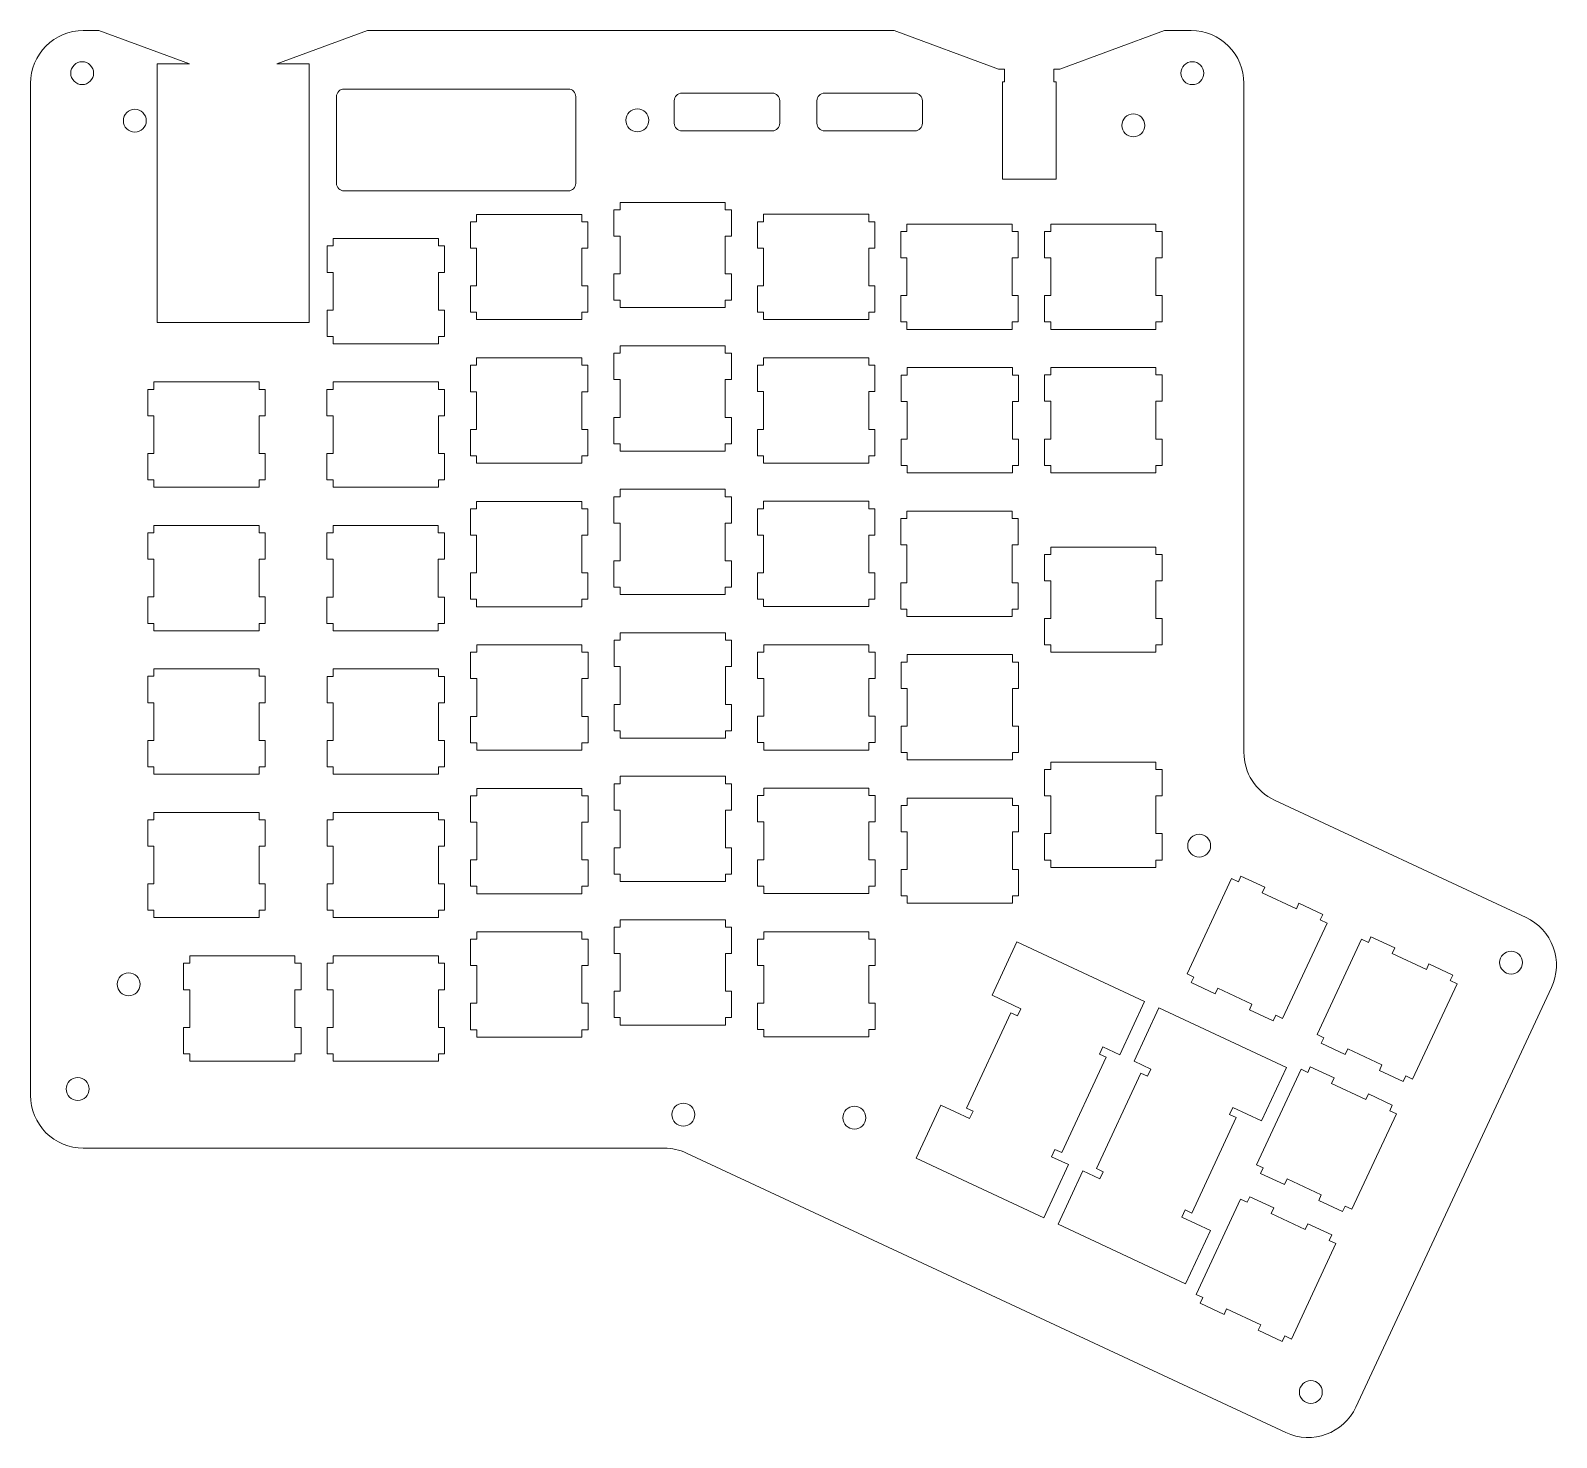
# Model space of a CAD drawing. Header units: millimetres. Extents: x 5 to 208, y 5 to 191.
import ezdxf

# ---------------------------------------------------------------- set-up
doc = ezdxf.new("R2010")
doc.units = ezdxf.units.MM
doc.layers.add('Cut', color=22, linetype='Continuous', lineweight=0, true_color=0xde3535)

msp = doc.modelspace()

# ---------------------------------------------------------------- linework, layer by layer
at = {"layer": 'Cut', "lineweight": 0}
for points in [[(170.31, 89.3, -0.291482), (166.27, 95.64), (166.27, 184.43, 0.414214), (159.27, 191.43), (155.73, 191.43), (141.85, 186.32), (141.05, 186.32), (141.05, 184.62), (141.35, 184.62), (141.35, 171.72), (134.2, 171.72), (134.2, 184.62), (134.5, 184.62), (134.5, 186.32), (133.7, 186.32), (119.82, 191.43), (49.94, 191.43), (37.9, 187), (42.18, 187), (42.18, 152.7), (22, 152.7), (22, 187), (26.28, 187), (14.24, 191.43), (12.18, 191.43, 0.414214), (5.18, 184.43), (5.18, 50.1, 0.414214), (12.18, 43.1), (89.32, 43.1, -0.109498), (92.27, 42.45), (171.84, 5.35, 0.414191), (181.14, 8.74), (207.11, 64.42, 0.414222), (203.72, 73.72)], [(46.8, 183.67), (76.57, 183.67, -0.414214), (77.57, 182.67), (77.57, 171.15, -0.414214), (76.57, 170.15), (46.8, 170.15, -0.414214), (45.8, 171.15), (45.8, 182.67, -0.414214)], [(91.65, 183.12), (103.65, 183.12, -0.414214), (104.65, 182.12), (104.65, 179.12, -0.414214), (103.65, 178.12), (91.65, 178.12, -0.414214), (90.65, 179.12), (90.65, 182.12, -0.414214)], [(110.59, 183.12), (122.59, 183.12, -0.414214), (123.59, 182.12), (123.59, 179.12, -0.414214), (122.59, 178.12), (110.59, 178.12, -0.414214), (109.59, 179.12), (109.59, 182.12, -0.414214)]]:
    msp.add_lwpolyline(points, format="xyb", close=True, dxfattribs=at)
at = {"layer": 'Cut'}
for points in [[(97.42, 168.63), (97.42, 167.65), (98.23, 167.65), (98.23, 164.15), (97.42, 164.15), (97.42, 159.14), (98.23, 159.14), (98.23, 155.64), (97.42, 155.64), (97.42, 154.66), (83.45, 154.66), (83.45, 155.64), (82.64, 155.64), (82.64, 159.14), (83.45, 159.14), (83.45, 164.15), (82.64, 164.15), (82.64, 167.65), (83.45, 167.65), (83.45, 168.63)], [(78.38, 167.03), (78.38, 166.05), (79.19, 166.05), (79.19, 162.55), (78.38, 162.55), (78.38, 157.54), (79.19, 157.54), (79.19, 154.04), (78.38, 154.04), (78.38, 153.06), (64.41, 153.06), (64.41, 154.04), (63.6, 154.04), (63.6, 157.54), (64.41, 157.54), (64.41, 162.55), (63.6, 162.55), (63.6, 166.05), (64.41, 166.05), (64.41, 167.03)], [(116.46, 167.04), (116.46, 166.06), (117.27, 166.06), (117.27, 162.56), (116.46, 162.56), (116.46, 157.55), (117.27, 157.55), (117.27, 154.05), (116.46, 154.05), (116.46, 153.07), (102.49, 153.07), (102.49, 154.05), (101.68, 154.05), (101.68, 157.55), (102.49, 157.55), (102.49, 162.56), (101.68, 162.56), (101.68, 166.06), (102.49, 166.06), (102.49, 167.04)], [(135.5, 165.74), (135.5, 164.76), (136.31, 164.76), (136.31, 161.26), (135.5, 161.26), (135.5, 156.25), (136.31, 156.25), (136.31, 152.75), (135.5, 152.75), (135.5, 151.77), (121.53, 151.77), (121.53, 152.75), (120.71, 152.75), (120.71, 156.25), (121.53, 156.25), (121.53, 161.26), (120.71, 161.26), (120.71, 164.76), (121.53, 164.76), (121.53, 165.74)], [(154.59, 165.74), (154.59, 164.76), (155.4, 164.76), (155.4, 161.26), (154.59, 161.26), (154.59, 156.25), (155.4, 156.25), (155.4, 152.75), (154.59, 152.75), (154.59, 151.77), (140.62, 151.77), (140.62, 152.75), (139.81, 152.75), (139.81, 156.25), (140.62, 156.25), (140.62, 161.26), (139.81, 161.26), (139.81, 164.76), (140.62, 164.76), (140.62, 165.74)], [(59.33, 163.82), (59.33, 162.84), (60.14, 162.84), (60.14, 159.34), (59.33, 159.34), (59.33, 154.33), (60.14, 154.33), (60.14, 150.83), (59.33, 150.83), (59.33, 149.85), (45.36, 149.85), (45.36, 150.83), (44.55, 150.83), (44.55, 154.33), (45.36, 154.33), (45.36, 159.34), (44.55, 159.34), (44.55, 162.84), (45.36, 162.84), (45.36, 163.82)], [(78.38, 147.98), (78.38, 147), (79.19, 147), (79.19, 143.5), (78.38, 143.5), (78.38, 138.49), (79.19, 138.49), (79.19, 134.99), (78.38, 134.99), (78.38, 134.01), (64.41, 134.01), (64.41, 134.99), (63.59, 134.99), (63.59, 138.49), (64.41, 138.49), (64.41, 143.5), (63.59, 143.5), (63.59, 147), (64.41, 147), (64.41, 147.98)], [(97.42, 149.58), (97.42, 148.6), (98.23, 148.6), (98.23, 145.1), (97.42, 145.1), (97.42, 140.09), (98.23, 140.09), (98.23, 136.59), (97.42, 136.59), (97.42, 135.61), (83.45, 135.61), (83.45, 136.59), (82.64, 136.59), (82.64, 140.09), (83.45, 140.09), (83.45, 145.1), (82.64, 145.1), (82.64, 148.6), (83.45, 148.6), (83.45, 149.58)], [(116.46, 147.99), (116.46, 147.01), (117.28, 147.01), (117.28, 143.51), (116.46, 143.51), (116.46, 138.5), (117.28, 138.5), (117.28, 135), (116.46, 135), (116.46, 134.02), (102.49, 134.02), (102.49, 135), (101.68, 135), (101.68, 138.5), (102.49, 138.5), (102.49, 143.51), (101.68, 143.51), (101.68, 147.01), (102.49, 147.01), (102.49, 147.99)], [(135.54, 146.69), (135.54, 145.71), (136.35, 145.71), (136.35, 142.21), (135.54, 142.21), (135.54, 137.2), (136.35, 137.2), (136.35, 133.7), (135.54, 133.7), (135.54, 132.72), (121.57, 132.72), (121.57, 133.7), (120.76, 133.7), (120.76, 137.2), (121.57, 137.2), (121.57, 142.21), (120.76, 142.21), (120.76, 145.71), (121.57, 145.71), (121.57, 146.69)], [(154.59, 146.7), (154.59, 145.72), (155.4, 145.72), (155.4, 142.22), (154.59, 142.22), (154.59, 137.21), (155.4, 137.21), (155.4, 133.71), (154.59, 133.71), (154.59, 132.73), (140.62, 132.73), (140.62, 133.71), (139.81, 133.71), (139.81, 137.21), (140.62, 137.21), (140.62, 142.22), (139.81, 142.22), (139.81, 145.72), (140.62, 145.72), (140.62, 146.7)], [(35.52, 144.79), (35.52, 143.81), (36.33, 143.81), (36.33, 140.31), (35.52, 140.31), (35.52, 135.3), (36.33, 135.3), (36.33, 131.8), (35.52, 131.8), (35.52, 130.82), (21.55, 130.82), (21.55, 131.8), (20.74, 131.8), (20.74, 135.3), (21.55, 135.3), (21.55, 140.31), (20.74, 140.31), (20.74, 143.81), (21.55, 143.81), (21.55, 144.79)], [(59.33, 144.79), (59.33, 143.81), (60.14, 143.81), (60.14, 140.31), (59.33, 140.31), (59.33, 135.3), (60.14, 135.3), (60.14, 131.8), (59.33, 131.8), (59.33, 130.82), (45.36, 130.82), (45.36, 131.8), (44.54, 131.8), (44.54, 135.3), (45.36, 135.3), (45.36, 140.31), (44.54, 140.31), (44.54, 143.81), (45.36, 143.81), (45.36, 144.79)], [(97.42, 130.54), (97.42, 129.56), (98.23, 129.56), (98.23, 126.06), (97.42, 126.06), (97.42, 121.05), (98.23, 121.05), (98.23, 117.55), (97.42, 117.55), (97.42, 116.57), (83.45, 116.57), (83.45, 117.55), (82.63, 117.55), (82.63, 121.05), (83.45, 121.05), (83.45, 126.06), (82.63, 126.06), (82.63, 129.56), (83.45, 129.56), (83.45, 130.54)], [(78.37, 128.93), (78.37, 127.95), (79.19, 127.95), (79.19, 124.45), (78.37, 124.45), (78.37, 119.45), (79.19, 119.45), (79.19, 115.94), (78.37, 115.94), (78.37, 114.96), (64.4, 114.96), (64.4, 115.94), (63.59, 115.94), (63.59, 119.45), (64.4, 119.45), (64.4, 124.45), (63.59, 124.45), (63.59, 127.95), (64.4, 127.95), (64.4, 128.93)], [(116.46, 128.95), (116.46, 127.97), (117.28, 127.97), (117.28, 124.47), (116.46, 124.47), (116.46, 119.46), (117.28, 119.46), (117.28, 115.96), (116.46, 115.96), (116.46, 114.98), (102.49, 114.98), (102.49, 115.96), (101.68, 115.96), (101.68, 119.46), (102.49, 119.46), (102.49, 124.47), (101.68, 124.47), (101.68, 127.97), (102.49, 127.97), (102.49, 128.95)], [(135.5, 127.64), (135.5, 126.66), (136.31, 126.66), (136.31, 123.16), (135.5, 123.16), (135.5, 118.15), (136.31, 118.15), (136.31, 114.65), (135.5, 114.65), (135.5, 113.67), (121.53, 113.67), (121.53, 114.65), (120.71, 114.65), (120.71, 118.15), (121.53, 118.15), (121.53, 123.16), (120.71, 123.16), (120.71, 126.66), (121.53, 126.66), (121.53, 127.64)], [(35.52, 125.74), (35.52, 124.76), (36.34, 124.76), (36.34, 121.26), (35.52, 121.26), (35.52, 116.25), (36.34, 116.25), (36.34, 112.75), (35.52, 112.75), (35.52, 111.77), (21.55, 111.77), (21.55, 112.75), (20.74, 112.75), (20.74, 116.25), (21.55, 116.25), (21.55, 121.26), (20.74, 121.26), (20.74, 124.76), (21.55, 124.76), (21.55, 125.74)], [(59.32, 125.73), (59.32, 124.75), (60.14, 124.75), (60.14, 121.25), (59.32, 121.25), (59.32, 116.24), (60.14, 116.24), (60.14, 112.74), (59.32, 112.74), (59.32, 111.76), (45.35, 111.76), (45.35, 112.74), (44.54, 112.74), (44.54, 116.24), (45.35, 116.24), (45.35, 121.25), (44.54, 121.25), (44.54, 124.75), (45.35, 124.75), (45.35, 125.73)], [(154.59, 122.88), (154.59, 121.9), (155.4, 121.9), (155.4, 118.4), (154.59, 118.4), (154.59, 113.39), (155.4, 113.39), (155.4, 109.89), (154.59, 109.89), (154.59, 108.91), (140.62, 108.91), (140.62, 109.89), (139.81, 109.89), (139.81, 113.39), (140.62, 113.39), (140.62, 118.4), (139.81, 118.4), (139.81, 121.9), (140.62, 121.9), (140.62, 122.88)], [(97.44, 111.49), (97.44, 110.51), (98.25, 110.51), (98.25, 107.01), (97.44, 107.01), (97.44, 102), (98.25, 102), (98.25, 98.5), (97.44, 98.5), (97.44, 97.52), (83.47, 97.52), (83.47, 98.5), (82.66, 98.5), (82.66, 102), (83.47, 102), (83.47, 107.01), (82.66, 107.01), (82.66, 110.51), (83.47, 110.51), (83.47, 111.49)], [(78.39, 109.89), (78.39, 108.91), (79.2, 108.91), (79.2, 105.41), (78.39, 105.41), (78.39, 100.4), (79.2, 100.4), (79.2, 96.9), (78.39, 96.9), (78.39, 95.92), (64.42, 95.92), (64.42, 96.9), (63.61, 96.9), (63.61, 100.4), (64.42, 100.4), (64.42, 105.41), (63.61, 105.41), (63.61, 108.91), (64.42, 108.91), (64.42, 109.89)], [(116.49, 109.91), (116.49, 108.93), (117.3, 108.93), (117.3, 105.43), (116.49, 105.43), (116.49, 100.42), (117.3, 100.42), (117.3, 96.92), (116.49, 96.92), (116.49, 95.94), (102.52, 95.94), (102.52, 96.92), (101.71, 96.92), (101.71, 100.42), (102.52, 100.42), (102.52, 105.43), (101.71, 105.43), (101.71, 108.93), (102.52, 108.93), (102.52, 109.91)], [(135.54, 108.6), (135.54, 107.62), (136.35, 107.62), (136.35, 104.12), (135.54, 104.12), (135.54, 99.11), (136.35, 99.11), (136.35, 95.61), (135.54, 95.61), (135.54, 94.63), (121.57, 94.63), (121.57, 95.61), (120.76, 95.61), (120.76, 99.11), (121.57, 99.11), (121.57, 104.12), (120.76, 104.12), (120.76, 107.62), (121.57, 107.62), (121.57, 108.6)], [(35.53, 106.7), (35.53, 105.72), (36.35, 105.72), (36.35, 102.22), (35.53, 102.22), (35.53, 97.21), (36.35, 97.21), (36.35, 93.71), (35.53, 93.71), (35.53, 92.73), (21.56, 92.73), (21.56, 93.71), (20.75, 93.71), (20.75, 97.21), (21.56, 97.21), (21.56, 102.22), (20.75, 102.22), (20.75, 105.72), (21.56, 105.72), (21.56, 106.7)], [(59.33, 106.7), (59.33, 105.71), (60.14, 105.71), (60.14, 102.21), (59.33, 102.21), (59.33, 97.21), (60.14, 97.21), (60.14, 93.71), (59.33, 93.71), (59.33, 92.73), (45.36, 92.73), (45.36, 93.71), (44.55, 93.71), (44.55, 97.21), (45.36, 97.21), (45.36, 102.21), (44.55, 102.21), (44.55, 105.71), (45.36, 105.71), (45.36, 106.7)], [(154.59, 94.33), (154.59, 93.35), (155.4, 93.35), (155.4, 89.85), (154.59, 89.85), (154.59, 84.84), (155.4, 84.84), (155.4, 81.34), (154.59, 81.34), (154.59, 80.36), (140.62, 80.36), (140.62, 81.34), (139.81, 81.34), (139.81, 84.84), (140.62, 84.84), (140.62, 89.85), (139.81, 89.85), (139.81, 93.35), (140.62, 93.35), (140.62, 94.33)], [(97.44, 92.45), (97.44, 91.47), (98.25, 91.47), (98.25, 87.97), (97.44, 87.97), (97.44, 82.96), (98.25, 82.96), (98.25, 79.46), (97.44, 79.46), (97.44, 78.48), (83.47, 78.48), (83.47, 79.46), (82.66, 79.46), (82.66, 82.96), (83.47, 82.96), (83.47, 87.97), (82.66, 87.97), (82.66, 91.47), (83.47, 91.47), (83.47, 92.45)], [(78.39, 90.84), (78.39, 89.86), (79.2, 89.86), (79.2, 86.36), (78.39, 86.36), (78.39, 81.35), (79.2, 81.35), (79.2, 77.85), (78.39, 77.85), (78.39, 76.87), (64.42, 76.87), (64.42, 77.85), (63.61, 77.85), (63.61, 81.35), (64.42, 81.35), (64.42, 86.36), (63.61, 86.36), (63.61, 89.86), (64.42, 89.86), (64.42, 90.84)], [(116.49, 90.87), (116.49, 89.89), (117.3, 89.89), (117.3, 86.39), (116.49, 86.39), (116.49, 81.38), (117.3, 81.38), (117.3, 77.88), (116.49, 77.88), (116.49, 76.9), (102.52, 76.9), (102.52, 77.88), (101.71, 77.88), (101.71, 81.38), (102.52, 81.38), (102.52, 86.39), (101.71, 86.39), (101.71, 89.89), (102.52, 89.89), (102.52, 90.87)], [(135.54, 89.57), (135.54, 88.59), (136.35, 88.59), (136.35, 85.09), (135.54, 85.09), (135.54, 80.08), (136.35, 80.08), (136.35, 76.58), (135.54, 76.58), (135.54, 75.6), (121.57, 75.6), (121.57, 76.58), (120.76, 76.58), (120.76, 80.08), (121.57, 80.08), (121.57, 85.09), (120.76, 85.09), (120.76, 88.59), (121.57, 88.59), (121.57, 89.57)], [(35.53, 87.66), (35.53, 86.68), (36.34, 86.68), (36.34, 83.18), (35.53, 83.18), (35.53, 78.17), (36.34, 78.17), (36.34, 74.67), (35.53, 74.67), (35.53, 73.69), (21.56, 73.69), (21.56, 74.67), (20.75, 74.67), (20.75, 78.17), (21.56, 78.17), (21.56, 83.18), (20.75, 83.18), (20.75, 86.68), (21.56, 86.68), (21.56, 87.66)], [(59.34, 87.66), (59.34, 86.68), (60.15, 86.68), (60.15, 83.18), (59.34, 83.18), (59.34, 78.17), (60.15, 78.17), (60.15, 74.67), (59.34, 74.67), (59.34, 73.69), (45.37, 73.69), (45.37, 74.67), (44.56, 74.67), (44.56, 78.17), (45.37, 78.17), (45.37, 83.18), (44.56, 83.18), (44.56, 86.68), (45.37, 86.68), (45.37, 87.66)], [(164.64, 78.88), (165.53, 78.46), (165.87, 79.2), (169.04, 77.72), (168.7, 76.98), (173.24, 74.87), (173.58, 75.61), (176.76, 74.12), (176.41, 73.39), (177.3, 72.97), (171.4, 60.31), (170.51, 60.73), (170.16, 59.99), (166.99, 61.47), (167.34, 62.21), (162.8, 64.32), (162.45, 63.59), (159.28, 65.07), (159.62, 65.8), (158.73, 66.22)], [(97.44, 73.41), (97.44, 72.43), (98.25, 72.43), (98.25, 68.93), (97.44, 68.93), (97.44, 63.92), (98.25, 63.92), (98.25, 60.42), (97.44, 60.42), (97.44, 59.44), (83.47, 59.44), (83.47, 60.42), (82.66, 60.42), (82.66, 63.92), (83.47, 63.92), (83.47, 68.93), (82.66, 68.93), (82.66, 72.43), (83.47, 72.43), (83.47, 73.41)], [(78.39, 71.81), (78.39, 70.83), (79.2, 70.83), (79.2, 67.33), (78.39, 67.33), (78.39, 62.32), (79.2, 62.32), (79.2, 58.82), (78.39, 58.82), (78.39, 57.84), (64.42, 57.84), (64.42, 58.82), (63.61, 58.82), (63.61, 62.32), (64.42, 62.32), (64.42, 67.33), (63.61, 67.33), (63.61, 70.83), (64.42, 70.83), (64.42, 71.81)], [(116.49, 71.83), (116.49, 70.85), (117.3, 70.85), (117.3, 67.35), (116.49, 67.35), (116.49, 62.34), (117.3, 62.34), (117.3, 58.84), (116.49, 58.84), (116.49, 57.86), (102.52, 57.86), (102.52, 58.84), (101.71, 58.84), (101.71, 62.34), (102.52, 62.34), (102.52, 67.35), (101.71, 67.35), (101.71, 70.85), (102.52, 70.85), (102.52, 71.83)], [(181.9, 70.83), (182.79, 70.41), (183.13, 71.15), (186.3, 69.67), (185.96, 68.93), (190.5, 66.82), (190.84, 67.56), (194.02, 66.07), (193.67, 65.34), (194.56, 64.92), (188.66, 52.26), (187.77, 52.68), (187.42, 51.94), (184.25, 53.42), (184.6, 54.16), (180.06, 56.27), (179.71, 55.54), (176.54, 57.02), (176.88, 57.75), (175.99, 58.17)], [(40.29, 68.61), (40.29, 67.63), (41.1, 67.63), (41.1, 64.13), (40.29, 64.13), (40.29, 59.12), (41.1, 59.12), (41.1, 55.62), (40.29, 55.62), (40.29, 54.64), (26.32, 54.64), (26.32, 55.62), (25.51, 55.62), (25.51, 59.12), (26.32, 59.12), (26.32, 64.13), (25.51, 64.13), (25.51, 67.63), (26.32, 67.63), (26.32, 68.61)], [(59.34, 68.61), (59.34, 67.63), (60.15, 67.63), (60.15, 64.13), (59.34, 64.13), (59.34, 59.12), (60.15, 59.12), (60.15, 55.62), (59.34, 55.62), (59.34, 54.64), (45.37, 54.64), (45.37, 55.62), (44.56, 55.62), (44.56, 59.12), (45.37, 59.12), (45.37, 64.13), (44.56, 64.13), (44.56, 67.63), (45.37, 67.63), (45.37, 68.61)], [(173.85, 53.56), (174.74, 53.15), (175.08, 53.88), (178.25, 52.41), (177.91, 51.67), (182.45, 49.55), (182.79, 50.29), (185.97, 48.81), (185.62, 48.07), (186.51, 47.66), (180.61, 35), (179.72, 35.41), (179.37, 34.68), (176.2, 36.15), (176.54, 36.89), (172.01, 39.01), (171.66, 38.27), (168.49, 39.75), (168.83, 40.49), (167.94, 40.9)], [(165.82, 36.33), (166.71, 35.92), (167.06, 36.65), (170.23, 35.17), (169.88, 34.44), (174.42, 32.32), (174.77, 33.06), (177.94, 31.58), (177.6, 30.84), (178.49, 30.43), (172.58, 17.76), (171.69, 18.18), (171.35, 17.44), (168.18, 18.92), (168.52, 19.66), (163.98, 21.78), (163.64, 21.04), (160.46, 22.52), (160.81, 23.26), (159.92, 23.67)]]:
    msp.add_lwpolyline(points, close=True, dxfattribs=at)
at = {"layer": 'Cut', "lineweight": 0}
for points in [[(136.12, 70.46), (132.83, 63.39), (136.65, 61.61), (136.21, 60.66), (135.32, 61.07), (129.42, 48.41), (130.31, 48), (129.86, 47.04), (126.04, 48.82), (122.74, 41.75), (139.69, 33.85), (142.98, 40.92), (140.74, 41.96), (141.19, 42.92), (142.08, 42.5), (147.98, 55.17), (147.1, 55.58), (147.54, 56.53), (149.78, 55.49), (153.07, 62.56), (136.12, 70.46)], [(144.88, 40.07), (141.59, 33), (158.53, 25.09), (161.83, 32.16), (158.01, 33.94), (158.46, 34.9), (159.35, 34.48), (165.24, 47.15), (164.36, 47.56), (164.81, 48.51), (168.62, 46.73), (171.92, 53.8), (154.97, 61.7), (151.68, 54.64), (153.92, 53.59), (153.48, 52.63), (152.59, 53.05), (146.68, 40.39), (147.57, 39.97), (147.13, 39.02), (144.88, 40.07)]]:
    msp.add_lwpolyline(points, dxfattribs=at)
for centre in [(12.04, 185.78), (159.42, 185.77), (19.03, 179.46), (85.75, 179.52), (151.59, 178.84), (160.33, 83.24), (201.74, 67.73), (18.21, 64.85), (11.45, 50.95), (91.85, 47.55), (114.56, 47.14), (175.16, 10.72)]:
    msp.add_circle(centre, 1.52, dxfattribs=at)

doc.saveas('drawing.dxf')
